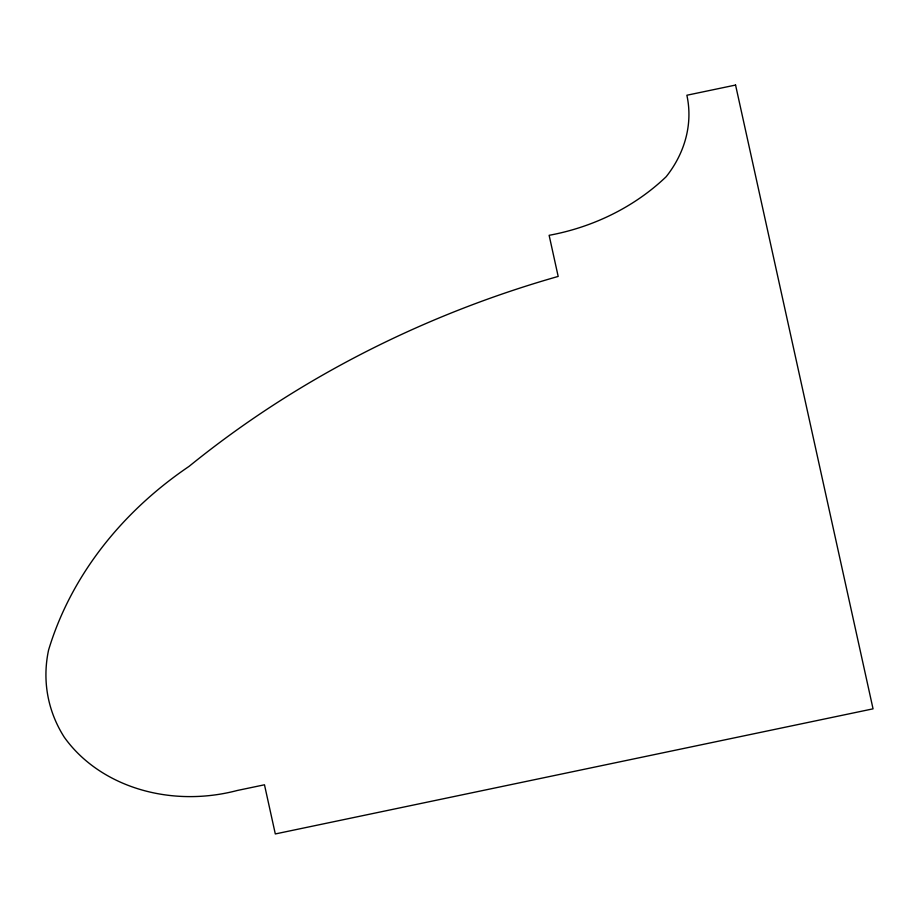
<?xml version="1.0" encoding="UTF-8"?>
<svg xmlns="http://www.w3.org/2000/svg" width="919" height="919" viewBox="0 0 919 919"><rect width="100%" height="100%" fill="white"/><g stroke="black" fill="none" stroke-linecap="round" stroke-linejoin="round"><path stroke-width="1.38" d="M735.568 85.053L686.872 95.243A125.018 105.674 -10.3 0 1 666.183 176.701A204.834 173.14 -10.3 0 1 549.125 235.31L558.178 276.424A923.055 780.231 -10.3 0 0 189.027 466.404A375.389 317.308 -10.3 0 0 48.581 650.043A159.883 135.139 -10.3 0 0 64.284 737.222A157.333 132.979 -10.3 0 0 237.205 790.501L264.477 784.792L275.309 833.947L873.05 708.836L735.568 85.053"/></g></svg>
